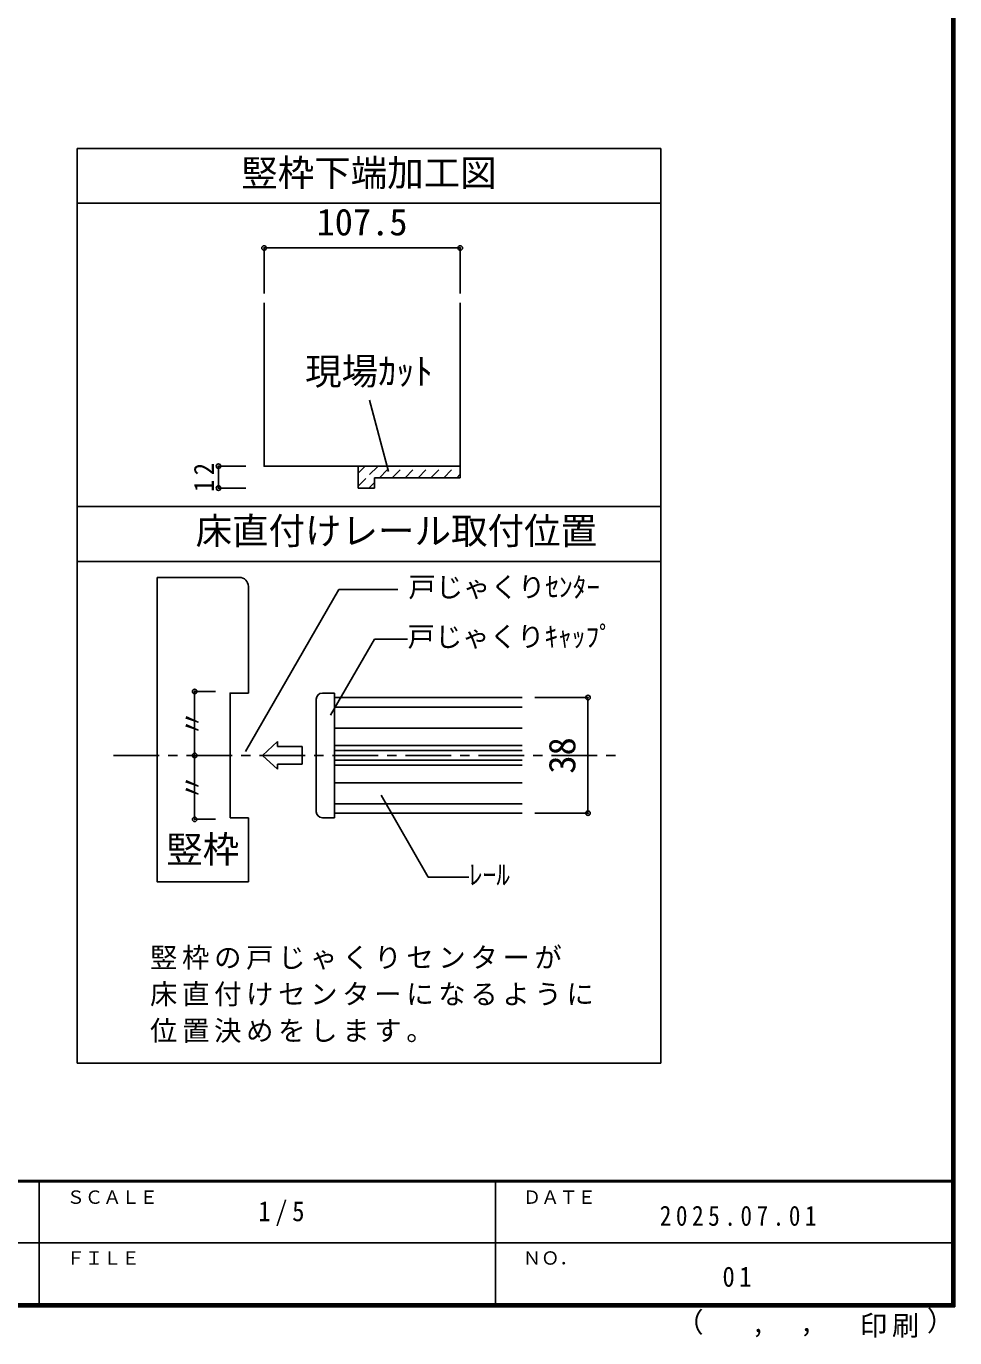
# Model space of a CAD drawing. Units: millimetres at full size, sheet at 1:5, with parts at other scales. Extents: x -973 to 977, y -718 to 696.
# Drawn here: x 468 to 977, y -718 to 0 of the extents above; entities that cross this region are included whole.
import ezdxf
from ezdxf.enums import TextEntityAlignment as Align

# ---------------------------------------------------------------- set-up
doc = ezdxf.new("R2010")
doc.units = ezdxf.units.MM
doc.header["$LTSCALE"] = 5
doc.header["$PDMODE"] = 32
doc.header["$PDSIZE"] = 2.5
doc.linetypes.add('CHAIN1', pattern=[8, 5, -1, 1, -1])
doc.linetypes.add('DASHED1', pattern=[1.8, 1.2, -0.6])
for name, color, linetype in [('0-4_枠', 3, 'Continuous'), ('0-A_文字', 7, 'Continuous'), ('0-B_寸法', 7, 'Continuous'), ('0-C_ハッチ', 4, 'DASHED1'), ('2-1_通り芯', 4, 'CHAIN1'), ('2-4_枠', 3, 'Continuous'), ('2-7_金物', 4, 'Continuous'), ('2-A_寸法', 7, 'Continuous'), ('2-B_ﾊｯﾁ', 4, 'Continuous'), ('F-1_枠', 6, 'Continuous'), ('F-A_文字', 7, 'Continuous')]:
    doc.layers.add(name, color=color, linetype=linetype)
doc.styles.add('ＭＳ ゴシック', font='')
doc.styles.get('ＭＳ ゴシック').set_extended_font_data('MS Gothic')

msp = doc.modelspace()

# ---------------------------------------------------------------- linework, layer by layer
at = {"layer": '0-4_枠'}
for p, q in [((705.653, -150.965), (705.653, -246.762)), ((649.653, -240.462), (649.653, -252.462)), ((658.653, -252.462), (658.653, -246.762)), ((658.653, -246.762), (705.653, -246.762)), ((649.653, -252.462), (658.653, -252.462))]:
    msp.add_line(p, q, dxfattribs=at)
msp.add_lwpolyline([(598.153, -150.965), (598.153, -240.462), (705.653, -240.462)], dxfattribs=at)
at = {"layer": '0-A_文字', "color": 3}
for p, q in [((495.653, -66.5), (815.653, -66.5)), ((495.653, -567.5), (495.653, -66.5)), ((815.653, -567.5), (815.653, -66.5)), ((495.653, -96.5), (815.653, -96.5)), ((495.653, -262.604), (815.653, -262.604)), ((495.653, -292.604), (815.653, -292.604)), ((495.653, -567.5), (815.653, -567.5))]:
    msp.add_line(p, q, dxfattribs=at)
at = {"layer": '0-A_文字'}
msp.add_line((655.902, -204.378), (666.353, -243.382), dxfattribs=at)
at = {"layer": '0-B_寸法', "color": 4}
for p, q in [((598.153, -120.965), (705.653, -120.965)), ((598.153, -120.965), (598.153, -145.965)), ((705.653, -120.965), (705.653, -145.965)), ((573.153, -252.462), (573.153, -240.462)), ((573.153, -240.462), (588.153, -240.462)), ((573.153, -252.462), (588.153, -252.462))]:
    msp.add_line(p, q, dxfattribs=at)
at = {"layer": '0-B_寸法'}
for p in [(598.153, -120.965), (705.653, -120.965), (573.153, -240.462), (573.153, -252.462)]:
    msp.add_point(p, dxfattribs=at)
at = {"layer": '0-C_ハッチ'}
for p, q in [((649.653, -244.307), (653.498, -240.462)), ((649.653, -251.378), (660.569, -240.462)), ((661.34, -246.762), (667.64, -240.462)), ((668.411, -246.762), (674.711, -240.462)), ((675.482, -246.762), (681.782, -240.462)), ((682.553, -246.762), (688.853, -240.462)), ((689.624, -246.762), (695.924, -240.462)), ((696.695, -246.762), (702.995, -240.462)), ((655.64, -252.462), (658.653, -249.449)), ((703.766, -246.762), (705.653, -244.876))]:
    msp.add_line(p, q, dxfattribs=at)
at = {"layer": '2-1_通り芯'}
msp.add_line((515.653, -398.862), (795.653, -398.862), dxfattribs=at)
at = {"layer": '2-4_枠'}
for p, q in [((584.553, -301.362), (539.552, -301.362)), ((589.553, -306.362), (589.553, -364.695)), ((579.553, -433.028), (589.553, -433.028)), ((589.553, -468.028), (589.553, -433.028))]:
    msp.add_line(p, q, dxfattribs=at)
for points in [[(589.553, -468.028), (539.552, -468.028), (539.552, -301.362)], [(579.553, -433.028), (579.553, -364.695), (589.553, -364.695)]]:
    msp.add_lwpolyline(points, dxfattribs=at)
msp.add_arc((584.553, -306.362), 5, 0, 90, dxfattribs=at)
at = {"layer": '2-7_金物'}
for p, q in [((630.087, -364.695), (636.754, -364.695)), ((636.754, -364.695), (636.754, -433.028)), ((626.754, -429.695), (626.754, -368.028)), ((636.754, -372.414), (739.519, -372.414)), ((636.754, -383.862), (739.519, -383.862)), ((597.239, -398.862), (605.522, -391.269)), ((605.522, -391.269), (605.522, -394.03)), ((619.096, -394.03), (605.522, -394.03)), ((619.096, -394.03), (619.096, -403.693)), ((636.754, -393.48), (739.519, -393.48)), ((597.239, -398.862), (605.522, -406.454)), ((605.522, -403.693), (605.522, -406.454)), ((619.096, -403.693), (605.522, -403.693)), ((636.754, -404.243), (739.519, -404.243)), ((636.754, -413.862), (739.519, -413.862)), ((636.754, -425.309), (739.519, -425.309)), ((630.087, -433.028), (636.754, -433.028))]:
    msp.add_line(p, q, dxfattribs=at)
at = {"layer": '2-7_金物', "color": 7}
for p, q in [((636.754, -367.195), (739.519, -367.195)), ((636.754, -367.195), (636.754, -430.528)), ((636.754, -396.195), (739.519, -396.195)), ((636.754, -401.528), (739.519, -401.528)), ((636.754, -430.528), (739.519, -430.528))]:
    msp.add_line(p, q, dxfattribs=at)
at = {"layer": '2-7_金物'}
for centre, start, end in [((630.087, -368.028), 90, 180), ((630.087, -429.695), 180, 270)]:
    msp.add_arc(centre, 3.333, start, end, dxfattribs=at)
at = {"layer": '2-A_寸法'}
for p, q in [((587.954, -396.726), (639.203, -307.961)), ((639.203, -307.961), (671.548, -307.961)), ((634.571, -376.839), (658.657, -335.121)), ((658.657, -335.121), (676.789, -335.121)), ((662.249, -420.633), (688.157, -465.506)), ((688.157, -465.506), (710.391, -465.506))]:
    msp.add_line(p, q, dxfattribs=at)
msp.add_point((560.109, -398.862), dxfattribs=at)
at = {"layer": '2-B_ﾊｯﾁ'}
for p, q in [((560.109, -363.862), (560.109, -433.862)), ((560.109, -363.862), (571.498, -363.862)), ((775.653, -367.195), (746.589, -367.195)), ((775.653, -430.528), (775.653, -367.195)), ((775.653, -430.528), (746.589, -430.528)), ((560.109, -433.862), (571.498, -433.862))]:
    msp.add_line(p, q, dxfattribs=at)
at = {"layer": '2-B_ﾊｯﾁ', "color": 7}
for p in [(560.109, -363.862), (775.653, -367.195), (775.653, -430.528), (560.109, -433.862)]:
    msp.add_point(p, dxfattribs=at)
at = {"layer": 'F-1_枠'}
for p, q in [((974.986, 695.833), (974.986, -700.833)), ((975.82, 695.833), (975.82, -700.833)), ((976.653, 695.833), (976.653, -700.833)), ((976.653, -631.667), (-973.347, -631.667)), ((976.653, -632.5), (-973.347, -632.5)), ((474.986, -632.5), (474.986, -699.167)), ((724.986, -632.5), (724.986, -699.167)), ((1.653, -665.833), (974.986, -665.834)), ((976.653, -699.167), (-973.347, -699.167)), ((976.653, -700), (-973.347, -700)), ((976.653, -700.833), (-973.347, -700.833))]:
    msp.add_line(p, q, dxfattribs=at)

# ---------------------------------------------------------------- texts
at = {"layer": '0-A_文字', "style": 'ＭＳ ゴシック'}
for s, p in [('竪枠下端加工図', (585.653, -91.5)), ('現場ｶｯﾄ', (620.653, -200.205)), ('床直付けレール取付位置', (560.653, -287.604))]:
    msp.add_text(s, height=14.66, dxfattribs=at).set_placement(p, align=Align.BOTTOM_LEFT)
at = {"layer": '0-B_寸法', "style": 'ＭＳ ゴシック'}
msp.add_text('107.5', height=14.66, dxfattribs=at).set_placement((626.903, -118.465), align=Align.BOTTOM_LEFT)
at = {"layer": '0-B_寸法', "insert": (570.653, -254.587), "char_height": 11, "attachment_point": 7, "rotation": 90, "style": 'ＭＳ ゴシック'}
msp.add_mtext('\\T1.36;\\W0.9;12', dxfattribs=at)
at = {"layer": '2-A_寸法', "style": 'ＭＳ ゴシック'}
for s, height, p in [('戸じゃくりｾﾝﾀｰ', 11, (677.25, -315.461)), ('戸じゃくりｷｬｯﾌﾟ', 11, (676.789, -342.621)), ('竪枠', 14.66, (544.552, -461.994)), ('ﾚｰﾙ', 11, (710.391, -473.006))]:
    msp.add_text(s, height=height, dxfattribs=at).set_placement(p, align=Align.BOTTOM_LEFT)
for p in [(567.609, -388.862), (567.609, -423.862)]:
    msp.add_text('〃', height=11, rotation=90, dxfattribs=at).set_placement(p, align=Align.BOTTOM_LEFT)
at = {"layer": '2-A_寸法', "char_height": 11, "attachment_point": 7, "style": 'ＭＳ ゴシック'}
for s, insert in [('\\T1.17;竪枠の戸じゃくりセンターが', (535.653, -516.308)), ('\\T1.17;床直付けセンターになるように', (535.653, -536.308)), ('\\T1.17;位置決めをします。', (535.653, -556.308))]:
    msp.add_mtext(s, dxfattribs=dict(at, insert=insert))
at = {"layer": '2-B_ﾊｯﾁ', "color": 7, "style": 'ＭＳ ゴシック'}
msp.add_text('38', height=14.66, rotation=90, dxfattribs=at).set_placement((773.153, -408.862), align=Align.BOTTOM_LEFT)
at = {"layer": 'F-A_文字', "style": 'ＭＳ ゴシック'}
for s, height, p in [('ＳＣＡＬＥ', 7.331, (489.986, -646.667)), ('ＤＡＴＥ', 7.331, (739.986, -646.667)), ('ＦＩＬＥ', 7.331, (489.986, -680)), ('ＮＯ．', 7.331, (739.986, -680.001)), ('（', 11, (823.992, -718.052)), ('）', 11, (961.387, -717.355)), (',', 11, (865.199, -718.052)), (',', 11, (891.686, -717.588))]:
    msp.add_text(s, height=height, dxfattribs=at).set_placement(p, align=Align.BOTTOM_LEFT)
at = {"layer": 'F-A_文字', "char_height": 11, "attachment_point": 7, "style": 'ＭＳ ゴシック'}
for s, insert in [('\\T1.38;\\W0.9;1/5', (594.986, -656.667)), ('\\T1.39;\\W0.85;2025.07.01', (814.986, -656.667)), ('\\T1.36;\\W0.9;01', (849.361, -690.001)), ('\\T1.17;印刷', (924.678, -717.82))]:
    msp.add_mtext(s, dxfattribs=dict(at, insert=insert))

doc.saveas('drawing.dxf')
